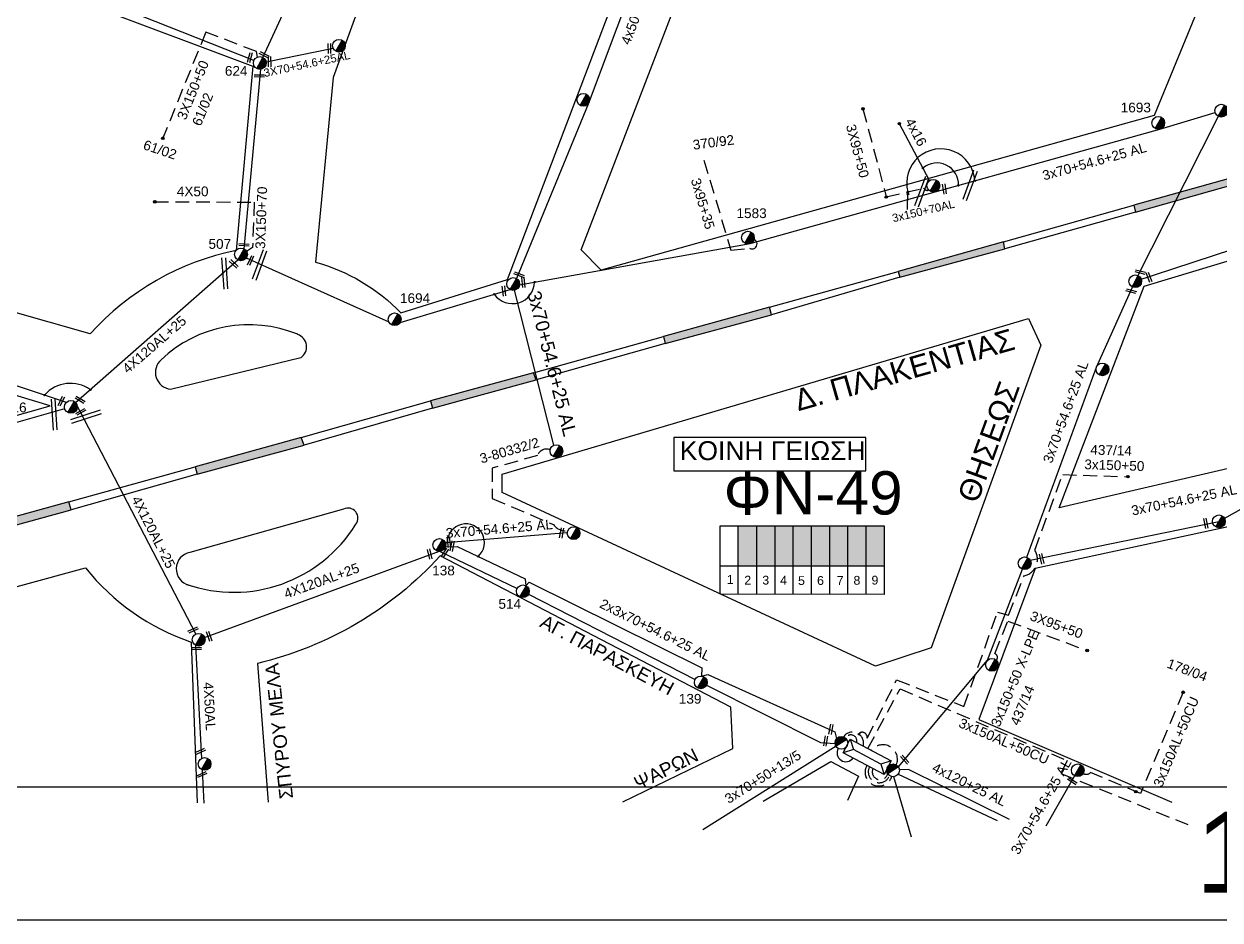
# Model space of a CAD drawing. Header units: millimetres. Extents: x 1421 to 7149, y 887 to 1917.
# Drawn here: x 5469.2 to 5690.5, y 887.4 to 1053.2 of the extents above; entities that cross this region are included whole.
import ezdxf
from ezdxf.enums import TextEntityAlignment as Align

# ---------------------------------------------------------------- set-up
doc = ezdxf.new("R2010")
doc.units = ezdxf.units.MM
doc.linetypes.add('DASHED', pattern=[19.05, 12.7, -6.35])
for name, color, linetype in [('3x70+50+13_5', 7, 'Continuous'), ('Pillar', 7, 'Continuous'), ('Pillar OTE', 7, 'Continuous'), ('TRAIN', 7, 'Continuous'), ('Άγνωστα', 7, 'Continuous'), ('Γυμνά εναέρια ΧΤ (3Φ) 4x50AL', 7, 'Continuous'), ('Γυμνά εναέρια ΧΤ και ΦΟΠ (3Φ)   4x50+16AL', 7, 'Continuous'), ('Εναέρια παροχή ΧΤ 4x16', 7, 'SYN_LINE'), ('Επιγραφές - Σχήματα', 7, 'Continuous'), ('Καλωδια Χ.Τ 3x95+35', 7, 'DASHED'), ('Καλωδια ΧΤ  3X95+50', 7, 'Continuous'), ('Καλώδια ΧΤ   3x150+70AL', 7, 'DASHED'), ('Καλώδια ΧΤ   3x150AL+50CU', 7, 'DASHED'), ('Μηχανική τομή', 7, 'Continuous'), ('Στύλος ΦΜ', 7, 'Continuous'), ('Στύλος ΦΜ @ 1', 7, 'Continuous'), ('Συνδέσεις', 7, 'Continuous'), ('Συνεστραμμένα ΧΤ   3x70+54.6+25 AL', 7, 'SYN_LINE'), ('Συνεστραμμένα ΧΤ   4x120+25 AL', 7, 'SYN_LINE'), ('Τομή', 7, 'Continuous'), ('Υποσταθμός εναέριος 2 στύλων', 7, 'Continuous'), ('Υποσταθμός πόλεως', 7, 'Continuous'), ('Υπόβαθρο ΔΕΗ', 7, 'Continuous'), ('Υπόγεια καλώδια Παροχών ΧΤ   4x50AL', 7, 'DASHED')]:
    doc.layers.add(name, color=color, linetype=linetype)
doc.styles.add('arial', font='arial.ttf')
doc.styles.get("Standard").update_dxf_attribs({"font": 'arial.ttf'})
doc.linetypes.add('SYN_LINE', pattern='A,0.5,-0.0001,["/\\/\\/\\/",Standard,S=0.1,R=0,X=0,Y=-0.05],-0.25', length=0.7501)

# ---------------------------------------------------------------- blocks, each defined once
blk = doc.blocks.new('ΥΠΑΡΧΩΝ ΤΣΙΜΕΝΤΕΝΙΟΣ ΣΤΥΛΟΣ')
at = {"layer": 'Στύλος ΦΜ'}
blk.add_hatch(color=256, dxfattribs=at).paths.add_polyline_path([(-1.29, -2.28, 0.574793), (2.62, 0, 0.268822), (1.3, 2.27)])
blk.add_line((-1.29, -2.28), (1.3, 2.27), dxfattribs=at)
blk.add_circle((0, 0), 2.62, dxfattribs=at)
at = {"layer": 'Στύλος ΦΜ', "flags": 4}
for tag, p in [('ΑΡΙΘΜΟΣ', (-4.68, 8.05)), ('ΤΥΠΟΣ', (-4.91, 3.03))]:
    blk.add_attdef(tag, p, '', height=4, dxfattribs=at)
blk = doc.blocks.new('ΥΠΟΣΤΑΘΜΟΣ ΕΝΑΕΡΙΟΣ ΕΠΙ 2 ΣΤΥΛΩΝ')
at = {"layer": 'Υποσταθμός εναέριος 2 στύλων', "linetype": 'Continuous'}
for points in [[(-11.97, -2.11, 0.574793), (-8.45, -0.07, 0.268822), (-9.64, 1.98)], [(9.68, -2.15, 0.574793), (13.19, -0.1, 0.268822), (12.01, 1.95)]]:
    blk.add_hatch(color=256, dxfattribs=at).paths.add_polyline_path(points)
for p, q in [((-11.97, -2.11), (-9.64, 1.98)), ((9.68, -2.15), (12.01, 1.95))]:
    blk.add_line(p, q, dxfattribs=at)
for centre in [(-10.81, -0.07), (10.84, -0.1)]:
    blk.add_circle(centre, 2.36, dxfattribs=at)
at = {"layer": 'Υποσταθμός πόλεως', "linetype": 'Continuous', "ltscale": 40}
blk.add_lwpolyline([(-8.57, 2.82), (8.57, 2.82), (8.57, -2.82), (-8.57, -2.82)], close=True, dxfattribs=at)
for points in [[(-5.75, 0), (-8.57, 2.82)], [(-8.57, -2.82), (-5.75, 0)], [(-5.75, 0), (5.75, 0)], [(5.75, 0), (8.57, 2.82)], [(8.57, -2.82), (5.75, 0)]]:
    blk.add_lwpolyline(points, dxfattribs=at)
at = {"layer": 'Υποσταθμός εναέριος 2 στύλων', "ltscale": 40, "flags": 1}
for tag, p in [('ΜΕΤΑΣΧΗΜΑΤΙΣΜΟΣ', (14.09, 2.51)), ('ΙΣΧΥΣ', (14.07, -0.28)), ('ΑΡΙΘΜΟΣ', (14.19, -3))]:
    blk.add_attdef(tag, p, '', height=1.8, dxfattribs=at)
blk = doc.blocks.new('_ΣΥΝΔΕΣΗ')
at = {"layer": 'Συνδέσεις', "linetype": 'SYN_LINE', "ltscale": 40}
blk.add_hatch(color=256, dxfattribs=at).paths.add_polyline_path([(0.5, -0.01, 1), (-0.5, -0.01, 1)])
at = {"layer": 'Συνδέσεις'}
blk.add_circle((0, -0.01), 0.5, dxfattribs=at)
blk = doc.blocks.new('ΜΗΧΑΝΙΚΗ ΤΟΜΗ')
at = {"layer": 'Μηχανική τομή', "ltscale": 40}
for p, q in [((-3.67, 1.17), (3.91, 1.17)), ((3.91, -0.38), (-3.67, -0.38))]:
    blk.add_line(p, q, dxfattribs=at)
blk = doc.blocks.new('ΤΟΜΗ')
at = {"layer": 'Τομή', "ltscale": 40}
for p, q in [((10.95, 0.22), (-12.13, 0.22)), ((10.95, -2.57), (-12.13, -2.57))]:
    blk.add_line(p, q, dxfattribs=at)

msp = doc.modelspace()

# ---------------------------------------------------------------- hatches: boundary and pattern name
at = {"layer": 'Pillar', "linetype": 'DASHED', "lineweight": -3, "ltscale": 0.2}
h = msp.add_hatch(color=6, dxfattribs=at)
h.dxf.hatch_style = 1
h.paths.add_polyline_path([(5601.34, 952.93), (5604.74, 952.92), (5604.74, 960.3), (5601.34, 960.3)])
h = msp.add_hatch(color=30, dxfattribs=at)
h.dxf.hatch_style = 1
h.paths.add_polyline_path([(5604.82, 952.93), (5608.21, 952.93), (5608.21, 960.3), (5604.82, 960.3)])
h = msp.add_hatch(color=5, dxfattribs=at)
h.dxf.hatch_style = 1
h.paths.add_polyline_path([(5608.22, 952.85), (5611.52, 952.85), (5611.52, 960.22), (5608.22, 960.22)])
h = msp.add_hatch(color=1, dxfattribs=at)
h.dxf.hatch_style = 1
h.paths.add_polyline_path([(5614.91, 960.28), (5611.52, 960.28), (5611.52, 952.91), (5614.91, 952.91)])
h = msp.add_hatch(color=85, dxfattribs=at)
h.dxf.hatch_style = 1
h.paths.add_polyline_path([(5618.43, 960.24), (5614.99, 960.24), (5614.99, 952.88), (5618.43, 952.87)])
h = msp.add_hatch(color=62, dxfattribs=at)
h.dxf.hatch_style = 1
h.paths.add_polyline_path([(5621.71, 960.28), (5618.32, 960.28), (5618.32, 952.9), (5621.7, 952.9)])
h = msp.add_hatch(color=151, dxfattribs=at)
h.dxf.hatch_style = 1
h.paths.add_polyline_path([(5628.38, 960.29), (5624.99, 960.29), (5624.99, 952.91), (5628.38, 952.9)])
at = {"layer": 'Pillar OTE', "ltscale": 40}
h = msp.add_hatch(color=256, dxfattribs=at)
h.dxf.hatch_style = 1
h.paths.add_polyline_path([(5623.84, 921.63), (5623.87, 922.04), (5623.52, 921.8)])
at = {"layer": 'TRAIN', "lineweight": -3, "ltscale": 0.2, "true_color": 0x000000}
h = msp.add_hatch(color=18, dxfattribs=at)
h.paths.add_polyline_path([(5307.8, 916.69), (5307.42, 918.5), (5291.25, 913.97), (5291.64, 912.39)])
h.paths.add_polyline_path([(5346.98, 927.34), (5346.42, 929.06), (5327.1, 923.73), (5327.5, 922.11)])
h.paths.add_polyline_path([(5391.16, 939.49), (5390.8, 941.26), (5371.15, 935.67), (5371.54, 934.13)])
h.paths.add_polyline_path([(5434.79, 951.66), (5434.38, 953.09), (5414.01, 947.46), (5414.41, 946.17)])
h.paths.add_polyline_path([(5477.96, 963.3), (5477.54, 964.78), (5458.29, 959.48), (5458.63, 957.99)])
h.paths.add_polyline_path([(5521.09, 975.25), (5520.53, 976.64), (5500.93, 971.24), (5501.27, 969.85)])
h.paths.add_polyline_path([(5564.01, 987.31), (5563.53, 988.6), (5544.44, 983.44), (5544.83, 982.11)])
h.paths.add_polyline_path([(5607.53, 999.35), (5607.16, 1000.76), (5587.56, 995.37), (5587.86, 994.04)])
h.paths.add_polyline_path([(5650.69, 1011.59), (5650.43, 1012.86), (5630.95, 1007.38), (5631.3, 1006.34)])
h.paths.add_polyline_path([(5693.88, 1023.68), (5693.54, 1024.95), (5674.54, 1019.61), (5674.85, 1018.33)])
h.paths.add_polyline_path([(5737.23, 1035.54), (5736.76, 1037), (5717.39, 1031.65), (5717.78, 1030.17)])
h.paths.add_polyline_path([(5781.19, 1047.77), (5780.76, 1049.26), (5760.34, 1043.65), (5760.67, 1041.73)])
h.paths.add_polyline_path([(5823.52, 1059.63), (5823.07, 1061.07), (5803.83, 1055.75), (5804.29, 1053.97)])
h.paths.add_polyline_path([(5866.61, 1071.7), (5866.15, 1073.03), (5846.43, 1067.52), (5846.95, 1066.09)])
h.paths.add_polyline_path([(5909.89, 1083.42), (5909.41, 1084.91), (5889.8, 1079.69), (5890.21, 1078.15)])
h.paths.add_polyline_path([(5953.62, 1094.95), (5953.28, 1096.29), (5933.64, 1091.23), (5934.01, 1089.9)])
h.paths.add_polyline_path([(5997.35, 1106.64), (5996.86, 1108.11), (5977.14, 1102.73), (5977.41, 1101.27)])
h.paths.add_polyline_path([(6041.21, 1118.34), (6040.88, 1119.37), (6021.2, 1114.3), (6021.57, 1112.96)])
h.paths.add_polyline_path([(6084.53, 1129.62), (6084.2, 1130.76), (6064.3, 1125.6), (6064.68, 1124.35)])
h.paths.add_polyline_path([(6127.84, 1140.22), (6127.5, 1141.53), (6107.81, 1136.75), (6108.04, 1135.46)])
h.paths.add_polyline_path([(6171.81, 1151.11), (6171.55, 1152.4), (6152.67, 1147.67), (6152.97, 1146.48)])
h.paths.add_polyline_path([(6215.28, 1161.86), (6215.01, 1163.14), (6195.81, 1158.3), (6195.88, 1157.15)])
h.paths.add_polyline_path([(6259.15, 1172.81), (6258.76, 1174.15), (6239.12, 1169.06), (6239.43, 1167.95)])
h.paths.add_polyline_path([(6302.5, 1183.67), (6302.14, 1184.91), (6282.47, 1179.85), (6282.81, 1178.57)])
h.paths.add_polyline_path([(6345.81, 1195.12), (6345.34, 1196.39), (6325.6, 1191.31), (6326.02, 1189.97)])
h.paths.add_polyline_path([(6389.67, 1206.66), (6389.36, 1207.87), (6369.29, 1202.62), (6369.56, 1201.31)])
h.paths.add_polyline_path([(6431.91, 1217.89), (6431.52, 1219.19), (6411.91, 1213.83), (6412.23, 1212.81)])
h.paths.add_polyline_path([(6475.2, 1229.3), (6474.9, 1230.66), (6454.09, 1224.93), (6454.19, 1223.75)])
h.paths.add_polyline_path([(6518.46, 1241.13), (6518.14, 1242.4), (6498.69, 1237.32), (6498.94, 1235.86)])
h.paths.add_polyline_path([(6561.41, 1252.93), (6561.1, 1254.23), (6541.97, 1248.81), (6542.17, 1247.61)])
h.paths.add_polyline_path([(6605.11, 1264.65), (6604.74, 1265.83), (6585.45, 1260.81), (6585.83, 1259.21)])
h.paths.add_polyline_path([(6648.4, 1276.42), (6648.08, 1277.7), (6628.72, 1272.46), (6629.08, 1271.24)])
h.paths.add_polyline_path([(6691.88, 1288.22), (6691.32, 1289.41), (6671.43, 1284.06), (6671.77, 1282.84)])
h.paths.add_polyline_path([(6734.35, 1299.93), (6733.96, 1301.31), (6715.25, 1296.1), (6715.55, 1294.88)])
h.paths.add_polyline_path([(6778.12, 1311.81), (6777.64, 1313.25), (6758.13, 1307.89), (6758.57, 1306.43)])
h.paths.add_polyline_path([(6825.97, 1324.96), (6825.39, 1326.48), (6801.39, 1319.86), (6801.75, 1318.29)])
h.paths.add_polyline_path([(6869.13, 1336.91), (6868.69, 1338.47), (6844.91, 1331.97), (6845.37, 1330.54)])
h.paths.add_polyline_path([(6912.31, 1348.82), (6911.85, 1350.46), (6887.72, 1343.51), (6888.16, 1342.14)])
h.paths.add_polyline_path([(6956.15, 1360.98), (6955.58, 1362.85), (6931.4, 1355.89), (6932, 1354.3)])
h.paths.add_polyline_path([(6984.31, 1370.76), (6975.32, 1368.08), (6975.69, 1366.38), (6984.41, 1368.68)])
at = {"layer": 'Άγνωστα', "lineweight": -3, "ltscale": 0.1}
h = msp.add_hatch(color=256, dxfattribs=at)
h.paths.add_polyline_path([(5632.76, 1022.1), (5632.54, 1021.64), (5632.75, 1021.64)])
h.paths.add_polyline_path([(5632.76, 1022.1), (5632.75, 1021.64), (5632.95, 1021.63)])
at = {"layer": 'Καλώδια ΧΤ   3x150AL+50CU', "linetype": 'DASHED', "ltscale": 0.2}
h = msp.add_hatch(color=27, dxfattribs=at)
h.dxf.hatch_style = 1
h.paths.add_polyline_path([(5625.03, 960.3), (5621.64, 960.3), (5621.64, 952.92), (5625.03, 952.92)])

# ---------------------------------------------------------------- linework, layer by layer
at = {"lineweight": -3, "ltscale": 0.1}
for points in [[(4932.72, 1917.4), (7149.36, 1917.4), (7149.36, 887.4), (4932.72, 887.4)], [(5038.25, 1899.55), (6989.1, 1899.55), (6989.1, 911.99), (5038.25, 911.99)]]:
    msp.add_lwpolyline(points, close=True, dxfattribs=at)
at = {"layer": '3x70+50+13_5', "color": 6, "lineweight": -3, "ltscale": 0.1}
msp.add_lwpolyline([(5619.47, 919.55), (5594.85, 904.07)], dxfattribs=at)
at = {"layer": '3x70+50+13_5', "color": 6, "linetype": 'DASHED', "lineweight": -3, "ltscale": 0.2}
msp.add_arc((5622.52, 920.14), 2.04, 344.5019, 145.3329, dxfattribs=at)
at = {"layer": 'Pillar', "lineweight": -3, "ltscale": 40}
for points in [[(5598.02, 947.66), (5598.02, 960.3), (5628.35, 960.3), (5628.35, 947.63), (5598.02, 947.66)], [(5601.35, 947.66), (5601.35, 960.3)], [(5604.79, 947.65), (5604.79, 960.3)], [(5608.23, 947.65), (5608.23, 960.3)], [(5611.52, 947.65), (5611.52, 960.3)], [(5614.91, 947.64), (5614.91, 960.3)], [(5618.31, 947.64), (5618.31, 960.3)], [(5621.64, 947.64), (5621.64, 960.3)], [(5625.03, 947.63), (5625.03, 960.3)], [(5598.02, 952.94), (5628.35, 952.91)]]:
    msp.add_lwpolyline(points, dxfattribs=at)
at = {"layer": 'Pillar OTE', "ltscale": 40}
msp.add_lwpolyline([(5623.52, 921.8), (5623.87, 922.04), (5623.84, 921.63), (5623.52, 921.8)], dxfattribs=at)
at = {"layer": 'TRAIN', "color": 18, "lineweight": -3, "ltscale": 0.2, "true_color": 0x000000}
for points in [[(5693.54, 1024.95), (5674.54, 1019.61), (5674.85, 1018.33), (5650.69, 1011.59), (5650.43, 1012.86), (5630.95, 1007.38), (5631.3, 1006.34), (5607.53, 999.35), (5607.16, 1000.76), (5587.56, 995.37), (5587.86, 994.04), (5564.01, 987.31), (5563.53, 988.6), (5544.44, 983.44), (5544.83, 982.11), (5521.09, 975.25), (5520.53, 976.64), (5500.93, 971.24), (5501.27, 969.85), (5477.96, 963.3), (5477.54, 964.78), (5458.29, 959.48)], [(5458.63, 957.99), (5477.96, 963.3), (5477.54, 964.78), (5500.93, 971.24), (5501.27, 969.85), (5521.09, 975.25), (5520.53, 976.64), (5544.44, 983.44), (5544.83, 982.11), (5564.01, 987.31), (5563.53, 988.6), (5587.56, 995.37), (5587.86, 994.04), (5607.53, 999.35), (5607.16, 1000.76), (5630.95, 1007.38), (5631.3, 1006.34), (5650.69, 1011.59), (5650.43, 1012.86), (5674.54, 1019.61), (5674.85, 1018.33), (5693.88, 1023.68)]]:
    msp.add_lwpolyline(points, dxfattribs=at)
at = {"layer": 'Άγνωστα', "lineweight": -3, "ltscale": 0.1}
for points in [[(5632.69, 1018.84), (5632.76, 1022.1), (5632.54, 1021.64), (5632.75, 1021.64)], [(5632.69, 1018.84), (5632.76, 1022.1), (5632.95, 1021.63), (5632.75, 1021.64)]]:
    msp.add_lwpolyline(points, dxfattribs=at)
at = {"layer": 'Άγνωστα', "color": 30, "lineweight": -3, "ltscale": 0.1}
msp.add_lwpolyline([(5630.1, 913.93), (5633.36, 902.78)], dxfattribs=at)
at = {"layer": 'Γυμνά εναέρια ΧΤ (3Φ) 4x50AL', "color": 5, "lineweight": -3, "ltscale": 0.2}
for points in [[(5500.98, 938.23), (5502.08, 917.31)], [(5502.19, 915.19), (5502.52, 909)]]:
    msp.add_lwpolyline(points, dxfattribs=at)
at = {"layer": 'Γυμνά εναέρια ΧΤ και ΦΟΠ (3Φ)   4x50+16AL', "color": 27, "linetype": 'Continuous', "lineweight": -3, "ltscale": 0.1}
msp.add_lwpolyline([(5599.17, 1109.15), (5591.98, 1087.02), (5584.23, 1066.62), (5573.6, 1038.35), (5560.33, 1006.08)], dxfattribs=at)
at = {"layer": 'Εναέρια παροχή ΧΤ 4x16', "color": 50, "lineweight": -3, "ltscale": 15}
msp.add_lwpolyline([(5636.76, 1024.17), (5631.18, 1034.71)], dxfattribs=at)
at = {"layer": 'Επιγραφές - Σχήματα', "color": 190, "lineweight": -3}
msp.add_lwpolyline([(5589.48, 970.48), (5624.99, 970.48), (5624.99, 976.66), (5589.48, 976.66)], close=True, dxfattribs=at)
at = {"layer": 'Καλωδια Χ.Τ 3x95+35', "color": 27, "lineweight": -3, "ltscale": 0.2}
msp.add_lwpolyline([(5595.04, 1027.95), (5600.01, 1011.29), (5603.49, 1011.65)], dxfattribs=at)
at = {"layer": 'Καλωδια Χ.Τ 3x95+35', "color": 27, "linetype": 'Continuous', "lineweight": -3, "ltscale": 0.2}
msp.add_arc((5603.93, 1012.47), 0.924, 241.5753, 66.4668, dxfattribs=at)
at = {"layer": 'Καλωδια ΧΤ  3X95+50', "color": 50, "linetype": 'DASHED', "lineweight": -3, "ltscale": 0.2}
msp.add_lwpolyline([(5624.45, 1037.44), (5628.76, 1021.15)], dxfattribs=at)
at = {"layer": 'Καλωδια ΧΤ  3X95+50', "color": 1, "linetype": 'DASHED', "lineweight": -3, "ltscale": 0.2}
msp.add_lwpolyline([(5649.11, 935.46, 0.563828), (5648.86, 936.66), (5651.25, 942.69), (5665.92, 937.27)], format="xyb", dxfattribs=at)
at = {"layer": 'Καλώδια ΧΤ   3x150+70AL', "color": 50, "lineweight": -3, "ltscale": 0.2}
msp.add_lwpolyline([(5628.76, 1021.15), (5635.68, 1022.8, 0.413236), (5636.6, 1022.43)], format="xyb", dxfattribs=at)
at = {"layer": 'Καλώδια ΧΤ   3x150+70AL', "color": 173, "lineweight": -3, "ltscale": 0.2}
msp.add_lwpolyline([(5511.83, 1020.21), (5511.53, 1011.79), (5510.43, 1011.06)], dxfattribs=at)
at = {"layer": 'Καλώδια ΧΤ   3x150AL+50CU', "color": 173, "lineweight": -3, "ltscale": 0.2}
msp.add_lwpolyline([(5512.46, 1047.04), (5512.25, 1048.04), (5502.88, 1051.66), (5494.93, 1032.01)], dxfattribs=at)
at = {"layer": 'Καλώδια ΧΤ   3x150AL+50CU', "color": 27, "lineweight": -3, "ltscale": 0.2}
msp.add_lwpolyline([(5564.24, 973.34), (5555.88, 970.99), (5555.88, 965.4), (5567.19, 960.55, 0.275416), (5569.83, 959.44)], format="xyb", dxfattribs=at)
at = {"layer": 'Καλώδια ΧΤ   3x150AL+50CU', "color": 6, "lineweight": -3, "ltscale": 0.2}
msp.add_lwpolyline([(5623.87, 922.04, -0.603147), (5625.23, 921.07), (5630.68, 931.82), (5643.13, 926.92), (5649.36, 944.38), (5651.35, 943.8), (5654.26, 951.08, 0.53144), (5656.22, 955.84), (5661.41, 969.8), (5673.47, 969.41)], format="xyb", dxfattribs=at)
at = {"layer": 'Καλώδια ΧΤ   3x150AL+50CU', "color": 62, "lineweight": -3, "ltscale": 0.2}
msp.add_lwpolyline([(5625.36, 919.13), (5631.31, 930.18), (5662.21, 916.89), (5661.05, 914.52), (5684.58, 905.05)], dxfattribs=at)
at = {"layer": 'Καλώδια ΧΤ   3x150AL+50CU', "color": 85, "lineweight": -3, "ltscale": 0.2}
msp.add_lwpolyline([(5683.68, 929.53), (5675.79, 910.79), (5666.56, 914.69, -0.339389), (5665.2, 914.51)], format="xyb", dxfattribs=at)
at = {"layer": 'Καλώδια ΧΤ   3x150AL+50CU', "color": 27, "lineweight": -3, "ltscale": 0.2}
msp.add_arc((5565.96, 972.7), 1.83, 69.6132, 159.4183, dxfattribs=at)
at = {"layer": 'Συνεστραμμένα ΧΤ   3x70+54.6+25 AL', "color": 173, "lineweight": -3, "ltscale": 20}
for points in [[(5513.45, 1046.96), (5525.95, 1074.13), (5537.51, 1103.81), (5544.05, 1123.17)], [(5511.77, 1046.37), (5482.88, 1057.89)], [(5526.44, 1048.62), (5514.04, 1046.09)], [(5509.96, 1011.54), (5513.04, 1044.77)]]:
    msp.add_lwpolyline(points, dxfattribs=at)
at = {"layer": 'Συνεστραμμένα ΧΤ   3x70+54.6+25 AL', "color": 2, "lineweight": -3, "ltscale": 20}
msp.add_lwpolyline([(5637.79, 1022.1), (5679.4, 1033.72), (5689.6, 1036.78)], dxfattribs=at)
at = {"layer": 'Συνεστραμμένα ΧΤ   3x70+54.6+25 AL', "color": 1, "lineweight": -3, "ltscale": 20}
for points in [[(5654.77, 954.52), (5667.65, 989.66), (5674.83, 1005.57), (5690.2, 1036.07)], [(5674.83, 1005.57), (5718.11, 1019.79), (5740.48, 1026.38), (5781.07, 1037.13)], [(5655.41, 953.95), (5690.29, 961.15), (5718.78, 977.07)], [(5631.01, 915.74), (5647.49, 935.46), (5653.94, 952.31)]]:
    msp.add_lwpolyline(points, dxfattribs=at)
at = {"layer": 'Συνεστραμμένα ΧΤ   3x70+54.6+25 AL', "color": 27, "lineweight": -3, "ltscale": 20}
for points in [[(5560.91, 1004.88), (5603.56, 1012.52), (5637.79, 1022.1)], [(5510.36, 1009.87), (5536.74, 998.05)], [(5538.82, 997.93), (5559.16, 1004.03)], [(5567.27, 975.22), (5560, 1003.9)], [(5547.17, 957.23), (5569.74, 959.11)], [(5547.21, 956.46), (5549.36, 956.52), (5561.95, 950.5), (5562.11, 949.25), (5562.71, 949.92), (5594.65, 934.04), (5594.59, 932.53), (5595.74, 932.84), (5619.27, 922.21), (5619.58, 920.97)]]:
    msp.add_lwpolyline(points, dxfattribs=at)
at = {"layer": 'Συνεστραμμένα ΧΤ   3x70+54.6+25 AL', "color": 5, "lineweight": -3, "ltscale": 20}
for points in [[(5546.09, 955.61), (5560.46, 948.74)], [(5562.58, 947.7), (5593.41, 931.9)], [(5595.51, 930.84), (5616.61, 920.24)], [(5616.61, 920.24), (5619.29, 920.06)]]:
    msp.add_lwpolyline(points, dxfattribs=at)
at = {"layer": 'Συνεστραμμένα ΧΤ   3x70+54.6+25 AL', "color": 85, "lineweight": -3, "ltscale": 20}
for points in [[(5630.94, 914.38), (5649.27, 905.82)], [(5663.61, 914.09), (5658.27, 904.76)]]:
    msp.add_lwpolyline(points, dxfattribs=at)
at = {"layer": 'Συνεστραμμένα ΧΤ   3x70+54.6+25 AL', "color": 27, "linetype": 'DASHED', "lineweight": -3, "ltscale": 0.2}
msp.add_arc((5622.21, 920.54), 1.11, 343.6477, 151.5748, dxfattribs=at)
at = {"layer": 'Συνεστραμμένα ΧΤ   3x70+54.6+25 AL', "color": 5, "lineweight": -3, "ltscale": 0.2}
msp.add_arc((5621.3, 918.35), 1.65, 150.3165, 324.1572, dxfattribs=at)
at = {"layer": 'Συνεστραμμένα ΧΤ   3x70+54.6+25 AL', "color": 30, "linetype": 'DASHED', "lineweight": -3, "ltscale": 0.2}
msp.add_arc((5627.37, 914.73), 2.53, 149.2284, 342.0508, dxfattribs=at)
at = {"layer": 'Συνεστραμμένα ΧΤ   3x70+54.6+25 AL', "color": 1, "linetype": 'DASHED', "lineweight": -3, "ltscale": 0.2}
msp.add_arc((5627.45, 914.82), 2.02, 151.6706, 340.2693, dxfattribs=at)
at = {"layer": 'Συνεστραμμένα ΧΤ   3x70+54.6+25 AL', "color": 85, "linetype": 'DASHED', "lineweight": -3, "ltscale": 0.2}
msp.add_arc((5627.62, 914.82), 1.45, 154.639, 346.3202, dxfattribs=at)
at = {"layer": 'Συνεστραμμένα ΧΤ   4x120+25 AL', "color": 5, "lineweight": -3, "ltscale": 20}
for points in [[(5508.8, 1009.49), (5478.8, 983.1), (5501.01, 940.3)], [(5502.66, 939.66), (5546.09, 955.61)]]:
    msp.add_lwpolyline(points, dxfattribs=at)
at = {"layer": 'Συνεστραμμένα ΧΤ   4x120+25 AL', "color": 30, "lineweight": -3, "ltscale": 20}
for points in [[(5477.09, 983.16), (5446.57, 993.34), (5418.34, 1001.86)], [(5432.71, 969.46), (5476.78, 982)]]:
    msp.add_lwpolyline(points, dxfattribs=at)
at = {"layer": 'Συνεστραμμένα ΧΤ   4x120+25 AL', "color": 151, "lineweight": -3, "ltscale": 20}
for points in [[(5546.08, 956.79), (5546.08, 956.79)], [(5501.56, 939.25), (5501.56, 939.25)], [(5651.59, 906.02), (5632.89, 915.26), (5631.2, 915.18)]]:
    msp.add_lwpolyline(points, dxfattribs=at)
at = {"layer": 'Συνεστραμμένα ΧΤ   4x120+25 AL', "color": 151, "linetype": 'DASHED', "lineweight": -3, "ltscale": 0.2}
msp.add_arc((5628.12, 917.11), 2.72, 338.299, 141.6855, dxfattribs=at)
at = {"layer": 'Υπόβαθρο ΔΕΗ', "lineweight": -3, "ltscale": 0.2}
for points in [[(5538.98, 999.73), (5558.66, 1005.89), (5593.8, 1098.2), (5550.82, 1110.16), (5526.45, 1043.28), (5523.15, 1009.1, -0.133383), (5538.98, 999.73, 3.241505)], [(5481.49, 995.82), (5427.44, 1011.21), (5450.48, 1068.31), (5511.55, 1045.34), (5508.52, 1011.25, 0.161605), (5481.49, 995.82, -4.421072)], [(5580.02, 909.26), (5600.39, 919.14), (5600.03, 926.8), (5546.22, 954.75, -0.151715), (5512.41, 934.87), (5514.42, 909.18)], [(5372.98, 908.76), (5368.81, 922.01), (5480.62, 952.53, 0.141832), (5500.15, 938.82), (5501.3, 909.09)]]:
    msp.add_lwpolyline(points, format="xyb", dxfattribs=at)
for points in [[(5576.04, 1007.6), (5572.33, 1011.4), (5604.14, 1094.19), (5691.97, 1069.41), (5678.3, 1036.22), (5576.04, 1007.6)], [(5660.78, 963.65), (5676.45, 1004.67), (5781.88, 1036.41), (5788.94, 1033.94), (5767.47, 988.43), (5660.78, 963.65)], [(5261, 922.12), (5474.1, 982.51), (5303.96, 1033.88), (5294.72, 1029.64), (5261, 922.12)], [(5557.7, 966.47), (5557.7, 969.89), (5655.08, 998.65), (5657.37, 993.75), (5637.04, 937.73), (5626.78, 934.37), (5557.7, 966.47)], [(5730.62, 909.24), (5758.49, 969.48), (5756.58, 974.1), (5656.33, 952.46), (5645.9, 924.47), (5681.57, 909.2)], [(5605.97, 909.37), (5618.5, 916.75), (5623.62, 914.03), (5621.58, 909.49)]]:
    msp.add_lwpolyline(points, dxfattribs=at)
at = {"layer": 'Υπόβαθρο ΔΕΗ', "lineweight": -3, "ltscale": 0.1}
for points in [[(5496.34, 985.59), (5520.47, 991.43)], [(5528.34, 963.42), (5499.94, 955.41)]]:
    msp.add_lwpolyline(points, dxfattribs=at)
at = {"layer": 'Υπόβαθρο ΔΕΗ', "lineweight": -3}
for centre, radius, start, end in [((5638.86, 1023.74), 6.32, 3.7564, 195.0383), ((5638.11, 1023.44), 4.01, 358.0033, 130.1519), ((5559.59, 1005.53), 4.11, 215.3958, 358.2019), ((5477.84, 980.27), 6.4, 54.8377, 138.5457), ((5550.99, 957.25), 3.44, 311.1085, 179.8423)]:
    msp.add_arc(centre, radius, start, end, dxfattribs=at)
at = {"layer": 'Υπόβαθρο ΔΕΗ', "lineweight": -3, "ltscale": 0.1}
for centre, radius, start, end in [((5510.88, 973.83), 23.69, 67.6893, 133.3679), ((5519.09, 993.43), 2.43, 304.3559, 71.3907), ((5496.7, 988.71), 3.14, 131.8108, 263.2731), ((5529.16, 961.74), 1.87, 323.3236, 115.8971), ((5508.02, 974.68), 26.65, 250.8848, 328.1534), ((5500.52, 952.36), 3.11, 100.6858, 256.1057)]:
    msp.add_arc(centre, radius, start, end, dxfattribs=at)
at = {"layer": 'Υπόγεια καλώδια Παροχών ΧΤ   4x50AL', "color": 173, "lineweight": -3, "ltscale": 0.2}
msp.add_lwpolyline([(5493.45, 1020.26), (5511.83, 1020.21)], dxfattribs=at)

# ---------------------------------------------------------------- block references
at = {"layer": 'Μηχανική τομή', "lineweight": -3}
for p, xscale, yscale, zscale, rotation in [((5525.85, 1048.59), 0.2500000000008227, 0.2500000000008227, 0.2500000000008227, 91.51974563577927), ((5511.11, 1046.87), 0.250000000000757, 0.250000000000757, 0.250000000000757, 74.83224031745658), ((5513.77, 1047.52), 0.2500000000006323, 0.2500000000006323, 0.2500000000006323, 152.4461960767975), ((5514.77, 1046.13), 0.2500000000008227, 0.2500000000008227, 0.2500000000008227, 91.51974563577927), ((5512.73, 1043.45), 0.2500000000010112, 0.2500000000010112, 0.2500000000010112, 358.3813815455956), ((5639.62, 1022.6), 0.2499999999990112, 0.2499999999990112, 0.2499999999990112, 98.01836032919503), ((5509.98, 1012.4), 0.2500000000008908, 0.2500000000008908, 0.2500000000008908, 176.3212538849071), ((5508.13, 1008.83), 0.2500000000008989, 0.2500000000008989, 0.2500000000008989, 136.4974392631118), ((5511.23, 1009.34), 0.2500000000006644, 0.2500000000006644, 0.2500000000006644, 65.39041015208609), ((5560.9, 1006.87), 0.2499999999978768, 0.2499999999978768, 0.2499999999978768, 159.8388344880427), ((5675.82, 1007.36), 0.2499999999988757, 0.2499999999988757, 0.2499999999988757, 165.0348293618384), ((5677.46, 1006.31), 0.2499999999987089, 0.2499999999987089, 0.2499999999987089, 111.4759302507824), ((5558.13, 1003.74), 0.249999999998313, 0.249999999998313, 0.249999999998313, 96.42132901193887), ((5561.72, 1005.33), 0.249999999998313, 0.249999999998313, 0.249999999998313, 96.42132901193887), ((5674.12, 1003.81), 0.2499999999988757, 0.2499999999988757, 0.2499999999988757, 165.0348293618384), ((5476.06, 983.44), 0.2500000000019363, 0.2500000000019363, 0.2500000000019363, 243.511125088311), ((5479.7, 983.7), 0.2500000000019013, 0.2500000000019013, 0.2500000000019013, 148.9076831861475), ((5479.72, 981.51), 0.2500000000017827, 0.2500000000017827, 0.2500000000017827, 209.6920963125933), ((5687.99, 960.76), 0.2499999999987544, 0.2499999999987544, 0.2499999999987544, 102.0138325615326), ((5547.92, 957.28), 0.2500000000010084, 0.2500000000010084, 0.2500000000010084, 97.25242937301964), ((5568.79, 958.95), 0.2499999999982268, 0.2499999999982268, 0.2499999999982268, 79.30864342663382), ((5544.4, 955.09), 0.2500000000004636, 0.2500000000004636, 0.2500000000004636, 103.3238060829796), ((5547.04, 955.38), 0.2500000000008289, 0.2500000000008289, 0.2500000000008289, 236.283909531877), ((5548.56, 956.52), 0.2499999999982268, 0.2499999999982268, 0.2499999999982268, 79.30864342663382), ((5657.62, 954.21), 0.2499999999987544, 0.2499999999987544, 0.2499999999987544, 102.0138325615326), ((5500.51, 941.16), 0.250000000000904, 0.250000000000904, 0.250000000000904, 203.8324339419202), ((5503.39, 939.9), 0.2500000000006313, 0.2500000000006313, 0.2500000000006313, 289.793757501884), ((5501.16, 937.76), 0.2500000000007838, 0.2500000000007838, 0.2500000000007838, 179.3283911395822), ((5618.62, 922.63), 0.2499999999982268, 0.2499999999982268, 0.2499999999982268, 79.30864342663382), ((5617.64, 920.48), 0.2499999999982268, 0.2499999999982268, 0.2499999999982268, 79.30864342663382), ((5501.86, 918.71), 0.250000000000904, 0.250000000000904, 0.250000000000904, 203.8324339419202), ((5632.27, 917.14), 0.2499999999983527, 0.2499999999983527, 0.2499999999983527, 131.6399181299593), ((5502.13, 914.41), 0.250000000000904, 0.250000000000904, 0.250000000000904, 203.8324339419202), ((5663.24, 913.18), 0.2499999999985261, 0.2499999999985261, 0.2499999999985261, 146.9127823869921)]:
    msp.add_blockref('ΜΗΧΑΝΙΚΗ ΤΟΜΗ', p, dxfattribs=dict(at, xscale=xscale, yscale=yscale, zscale=zscale, rotation=rotation))
at = {"layer": 'Στύλος ΦΜ @ 1', "lineweight": -3, "ltscale": 40, "xscale": 0.4499999999998181, "yscale": 0.4499999999998181, "zscale": 0.4499999999998181}
for p in [(5527.5, 1049.12), (5572.71, 1039.12), (5690.73, 1037.12), (5637.47, 1023.23), (5559.74, 1005.05), (5674.83, 1005.57), (5668.76, 989.25), (5567.74, 974.15), (5690.29, 961.15), (5570.91, 958.97), (5654.36, 953.41), (5501.56, 939.25), (5648.3, 934.61), (5502.65, 916.28), (5664.19, 915.11)]:
    msp.add_blockref('ΥΠΑΡΧΩΝ ΤΣΙΜΕΝΤΕΝΙΟΣ ΣΤΥΛΟΣ', p, dxfattribs=at)
at = {"layer": 'Στύλος ΦΜ @ 1', "lineweight": -3, "ltscale": 40}
ref = msp.add_blockref('ΥΠΑΡΧΩΝ ΤΣΙΜΕΝΤΕΝΙΟΣ ΣΤΥΛΟΣ', (5512.87, 1045.94), dxfattribs=dict(at, xscale=0.4499999999998181, yscale=0.4499999999998181, zscale=0.4499999999998181))
ref.add_attrib('ΑΡΙΘΜΟΣ', '624', (5506.4, 1043.58), dxfattribs={"layer": 'Στύλος ΦΜ', "height": 1.8, "flags": 4})
ref = msp.add_blockref('ΥΠΑΡΧΩΝ ΤΣΙΜΕΝΤΕΝΙΟΣ ΣΤΥΛΟΣ', (5679.08, 1034.86), dxfattribs=dict(at, xscale=0.4499999999998181, yscale=0.4499999999998181, zscale=0.4499999999998181))
ref.add_attrib('ΑΡΙΘΜΟΣ', '1693', (5672.13, 1036.8), dxfattribs={"layer": 'Στύλος ΦΜ', "height": 1.8, "flags": 4})
ref = msp.add_blockref('ΥΠΑΡΧΩΝ ΤΣΙΜΕΝΤΕΝΙΟΣ ΣΤΥΛΟΣ', (5603.16, 1013.62), dxfattribs=dict(at, xscale=0.4499999999998181, yscale=0.4499999999998181, zscale=0.4499999999998181))
ref.add_attrib('ΑΡΙΘΜΟΣ', '1583', (5601.05, 1017.25), dxfattribs={"layer": 'Στύλος ΦΜ', "height": 1.8, "flags": 4})
ref = msp.add_blockref('ΥΠΑΡΧΩΝ ΤΣΙΜΕΝΤΕΝΙΟΣ ΣΤΥΛΟΣ', (5509.38, 1010.52), dxfattribs=dict(at, xscale=0.4499999999998181, yscale=0.4499999999998181, zscale=0.4499999999998181))
ref.add_attrib('ΑΡΙΘΜΟΣ', '507', (5503.37, 1011.56), dxfattribs={"layer": 'Στύλος ΦΜ', "height": 1.8, "flags": 4})
ref = msp.add_blockref('ΥΠΑΡΧΩΝ ΤΣΙΜΕΝΤΕΝΙΟΣ ΣΤΥΛΟΣ', (5537.81, 998.54), dxfattribs=dict(at, xscale=0.4499999999998181, yscale=0.4499999999998181, zscale=0.4499999999998181))
ref.add_attrib('ΑΡΙΘΜΟΣ', '1694', (5538.79, 1001.54), dxfattribs={"layer": 'Στύλος ΦΜ', "height": 1.8, "flags": 4})
ref = msp.add_blockref('ΥΠΑΡΧΩΝ ΤΣΙΜΕΝΤΕΝΙΟΣ ΣΤΥΛΟΣ', (5477.91, 982.33), dxfattribs=dict(at, xscale=0.4499999999998181, yscale=0.4499999999998181, zscale=0.4499999999998181))
ref.add_attrib('ΑΡΙΘΜΟΣ', '616', (5465.53, 981.33), dxfattribs={"layer": 'Στύλος ΦΜ', "height": 1.8, "flags": 4})
ref = msp.add_blockref('ΥΠΑΡΧΩΝ ΤΣΙΜΕΝΤΕΝΙΟΣ ΣΤΥΛΟΣ', (5546.08, 956.79), dxfattribs=dict(at, xscale=0.4499999999998181, yscale=0.4499999999998181, zscale=0.4499999999998181))
ref.add_attrib('ΑΡΙΘΜΟΣ', '138', (5544.75, 951.16), dxfattribs={"layer": 'Στύλος ΦΜ', "height": 1.8, "flags": 4})
ref = msp.add_blockref('ΥΠΑΡΧΩΝ ΤΣΙΜΕΝΤΕΝΙΟΣ ΣΤΥΛΟΣ', (5561.53, 948.23), dxfattribs=dict(at, xscale=0.4499999999998181, yscale=0.4499999999998181, zscale=0.4499999999998181))
ref.add_attrib('ΑΡΙΘΜΟΣ', '514', (5557.01, 944.98), dxfattribs={"layer": 'Στύλος ΦΜ', "height": 1.8, "flags": 4})
ref = msp.add_blockref('ΥΠΑΡΧΩΝ ΤΣΙΜΕΝΤΕΝΙΟΣ ΣΤΥΛΟΣ', (5594.45, 931.36), dxfattribs=dict(at, xscale=0.4499999999998181, yscale=0.4499999999998181, zscale=0.4499999999998181))
ref.add_attrib('ΑΡΙΘΜΟΣ', '139', (5590.38, 927.43), dxfattribs={"layer": 'Στύλος ΦΜ', "height": 1.8, "flags": 4})
at = {"layer": 'Συνδέσεις', "lineweight": -3}
for p, xscale, yscale, zscale in [((5624.46, 1037.45), 0.4777242751392805, 0.4777242751392805, 0.4777242751392805), ((5631.18, 1034.72), 0.4777242751392805, 0.4777242751392805, 0.4777242751392805), ((5494.93, 1032.02), 0.4777242751392805, 0.4777242751392805, 0.4777242751392805), ((5635.53, 1026.51), 0.25, 0.25, 0.25), ((5642.11, 1023.3), 0.25, 0.25, 0.25), ((5645.17, 1024.16), 0.25, 0.25, 0.25), ((5493.45, 1020.27), 0.4777242751392805, 0.4777242751392805, 0.4777242751392805), ((5628.76, 1021.16), 0.4777242751392805, 0.4777242751392805, 0.4777242751392805), ((5632.76, 1022.1), 0.25, 0.25, 0.25), ((5563.7, 1005.41), 0.25, 0.25, 0.25), ((5556.25, 1003.18), 0.25, 0.25, 0.25), ((5481.53, 985.51), 0.25, 0.25, 0.25), ((5473.05, 984.51), 0.25, 0.25, 0.25), ((5673.47, 969.42), 0.4777242751392805, 0.4777242751392805, 0.4777242751392805), ((5547.55, 957.26), 0.25, 0.25, 0.25), ((5553.27, 954.68), 0.25, 0.25, 0.25), ((5665.92, 937.27), 0.4777242751392805, 0.4777242751392805, 0.4777242751392805), ((5683.69, 929.54), 0.4777242751392805, 0.4777242751392805, 0.4777242751392805), ((5674.93, 911.16), 0.4777242751392805, 0.4777242751392805, 0.4777242751392805)]:
    msp.add_blockref('_ΣΥΝΔΕΣΗ', p, dxfattribs=dict(at, xscale=xscale, yscale=yscale, zscale=zscale))
at = {"layer": 'Τομή', "lineweight": -3}
for p, xscale, yscale, zscale, rotation in [((5635.1, 1022.33), 0.2499999999988339, 0.2499999999988339, 0.2499999999988339, 69.65753063396515), ((5644.01, 1023.5), 0.2499999999988339, 0.2499999999988339, 0.2499999999988339, 69.65753063396515), ((5512.57, 1008.77), 0.2499999999988339, 0.2499999999988339, 0.2499999999988339, 69.65753063396515), ((5506.04, 1007.14), 0.2499999999988339, 0.2499999999988339, 0.2499999999988339, 93.78766100791661), ((5474.48, 981.05), 0.2499999999988339, 0.2499999999988339, 0.2499999999988339, 93.78766100791661), ((5480.68, 980.21), 0.2500000000001897, 0.2500000000001897, 0.2500000000001897, 197.859063710061)]:
    msp.add_blockref('ΤΟΜΗ', p, dxfattribs=dict(at, xscale=xscale, yscale=yscale, zscale=zscale, rotation=rotation))
at = {"layer": 'Υποσταθμός εναέριος 2 στύλων', "lineweight": -3, "xscale": 0.500000000000339, "yscale": 0.500000000000339, "zscale": 0.500000000000339, "rotation": 152.1256620735593}
msp.add_blockref('ΥΠΟΣΤΑΘΜΟΣ ΕΝΑΕΡΙΟΣ ΕΠΙ 2 ΣΤΥΛΩΝ', (5625.23, 917.6), dxfattribs=at)

# ---------------------------------------------------------------- texts
at = {"lineweight": -3, "ltscale": 40, "width": 64.8866, "attachment_point": 1, "style": 'arial'}
for s, insert, char_height, rotation in [('Δ. ΠΛΑΚΕΝΤΙΑΣ', (5611.38, 985.35), 4, 15.9377), ('ΘΗΣΕΩΣ', (5641.85, 965.66), 4, 70), ('ΑΓ. ΠΑΡΑΣΚΕΥΗ', (5565.64, 943.97), 2.5, 331.9311), ('ΣΠΥΡΟΥ ΜΕΛΑ', (5516.55, 909.67), 2.5, 96.2339), ('ΨΑΡΩΝ', (5581.78, 913.6), 2.5, 26.6204)]:
    msp.add_mtext(s, dxfattribs=dict(at, insert=insert, char_height=char_height, rotation=rotation))
at = {"lineweight": -3, "ltscale": 40, "insert": (5686.03, 907.47), "char_height": 15, "width": 40.7486, "attachment_point": 1, "style": 'arial'}
msp.add_mtext('19N', dxfattribs=at)
at = {"layer": 'Pillar', "lineweight": -3, "ltscale": 30, "char_height": 1.63, "width": 11.2573, "attachment_point": 1}
for s, insert in [('1', (5599.26, 951.22)), ('2', (5602.5, 951.09)), ('3', (5605.83, 951.09)), ('4', (5609.14, 951.09)), ('5', (5612.44, 951.01)), ('6', (5615.96, 951.03)), ('7', (5619.59, 951.03)), ('8', (5622.7, 951.06)), ('9', (5626.03, 951.09))]:
    msp.add_mtext(s, dxfattribs=dict(at, insert=insert))
at = {"layer": 'Άγνωστα', "lineweight": -3, "ltscale": 0.1}
for s, height, rotation, p in [('4x50+16AL', 1.8, 69.3966, (5582.7, 1055.45)), ('3X95+50', 1.8, 284.7996, (5623.45, 1029.66)), ('4x16', 1.8, 297.9315, (5634.27, 1033.15)), ('370/92', 1.8, 7.478, (5596.79, 1031.27)), (' 3x70+54.6+25 AL', 1.8, 15.6108, (5666.93, 1027.64)), ('3x95+35', 1.8, 286.5963, (5594.83, 1019.92)), ('3x150+70AL', 1.5, 13.4347, (5635.64, 1018.57)), ('3x70+54.6+25 AL', 2.5, 284.2165, (5566.95, 990.33)), ('3x70+54.6+25 AL', 1.8, 69.8659, (5661.95, 981.37)), ('3-80332/2', 1.8, 16, (5559.06, 974.27)), ('437/14', 1.8, 358.1752, (5670.36, 974.3)), ('3x150+50', 1.8, 358.1752, (5670.96, 971.54)), ('3x70+54.6+25 AL', 1.8, 11.664, (5683.86, 965.11)), ('3x70+54.6+25 AL', 1.8, 4.7726, (5557.18, 959.8)), ('2x3x70+54.6+25 AL', 1.8, 333.5542, (5586.03, 941.09)), ('3X95+50', 1.8, 339.7171, (5660.26, 942.02)), ('3x150+50 X-LPE', 1.8, 67.1648, (5652.58, 932.11)), ('178/04', 1.8, 339.7171, (5684.45, 933.65)), ('437/14', 1.8, 67.1648, (5653.93, 927.13)), ('3x150AL+50CU', 1.8, 67.1648, (5682.39, 920.37)), ('3x150AL+50CU', 1.8, 336.7372, (5650.54, 920.49)), ('3x70+50+13/5', 1.8, 32.1711, (5605.93, 913.9)), ('4x120+25 AL', 1.8, 333.702, (5644.14, 912.49)), ('3x70+54.6+25 AL', 1.8, 60.2364, (5657.4, 908.41))]:
    msp.add_text(s, height=height, rotation=rotation, dxfattribs=at).set_placement(p, align=Align.MIDDLE_CENTER)
at = {"layer": 'Άγνωστα', "color": 7, "lineweight": -3, "width": 20.7581, "attachment_point": 1}
for s, insert, char_height, rotation in [('3X70+54.6+25AL', (5513.44, 1044.79), 1.5, 12), ('3X150+50\\P61/02', (5497.49, 1035.92), 1.8, 68), ('61/02', (5491.71, 1031.75), 1.8, 341.5798), ('3X150+70', (5512.03, 1011.58), 1.8, 88), ('4X120AL+25', (5487.25, 989.75), 1.8, 41), ('4X120AL+25', (5490.68, 966.08), 1.8, 297), ('4X120AL+25', (5517.13, 948.52), 1.8, 20), ('4X50AL', (5504.23, 931.46), 1.8, 273)]:
    msp.add_mtext(s, dxfattribs=dict(at, insert=insert, char_height=char_height, rotation=rotation))
at = {"layer": 'Άγνωστα', "color": 7, "lineweight": -3, "insert": (5497.51, 1023.09), "char_height": 1.8, "width": 20.7581, "attachment_point": 1}
msp.add_mtext('4X50', dxfattribs=at)
at = {"layer": 'Επιγραφές - Σχήματα', "color": 190, "lineweight": -3, "insert": (5590.57, 975.98), "char_height": 3.5, "width": 35.1311, "attachment_point": 1}
msp.add_mtext('KOINH ΓΕΙΩΣΗ', dxfattribs=at)
at = {"layer": 'Υπόβαθρο ΔΕΗ', "lineweight": -3, "insert": (5598.66, 970.42), "char_height": 8, "width": 84.6573, "attachment_point": 1}
msp.add_mtext('ΦN-49', dxfattribs=at)

doc.saveas('drawing.dxf')
